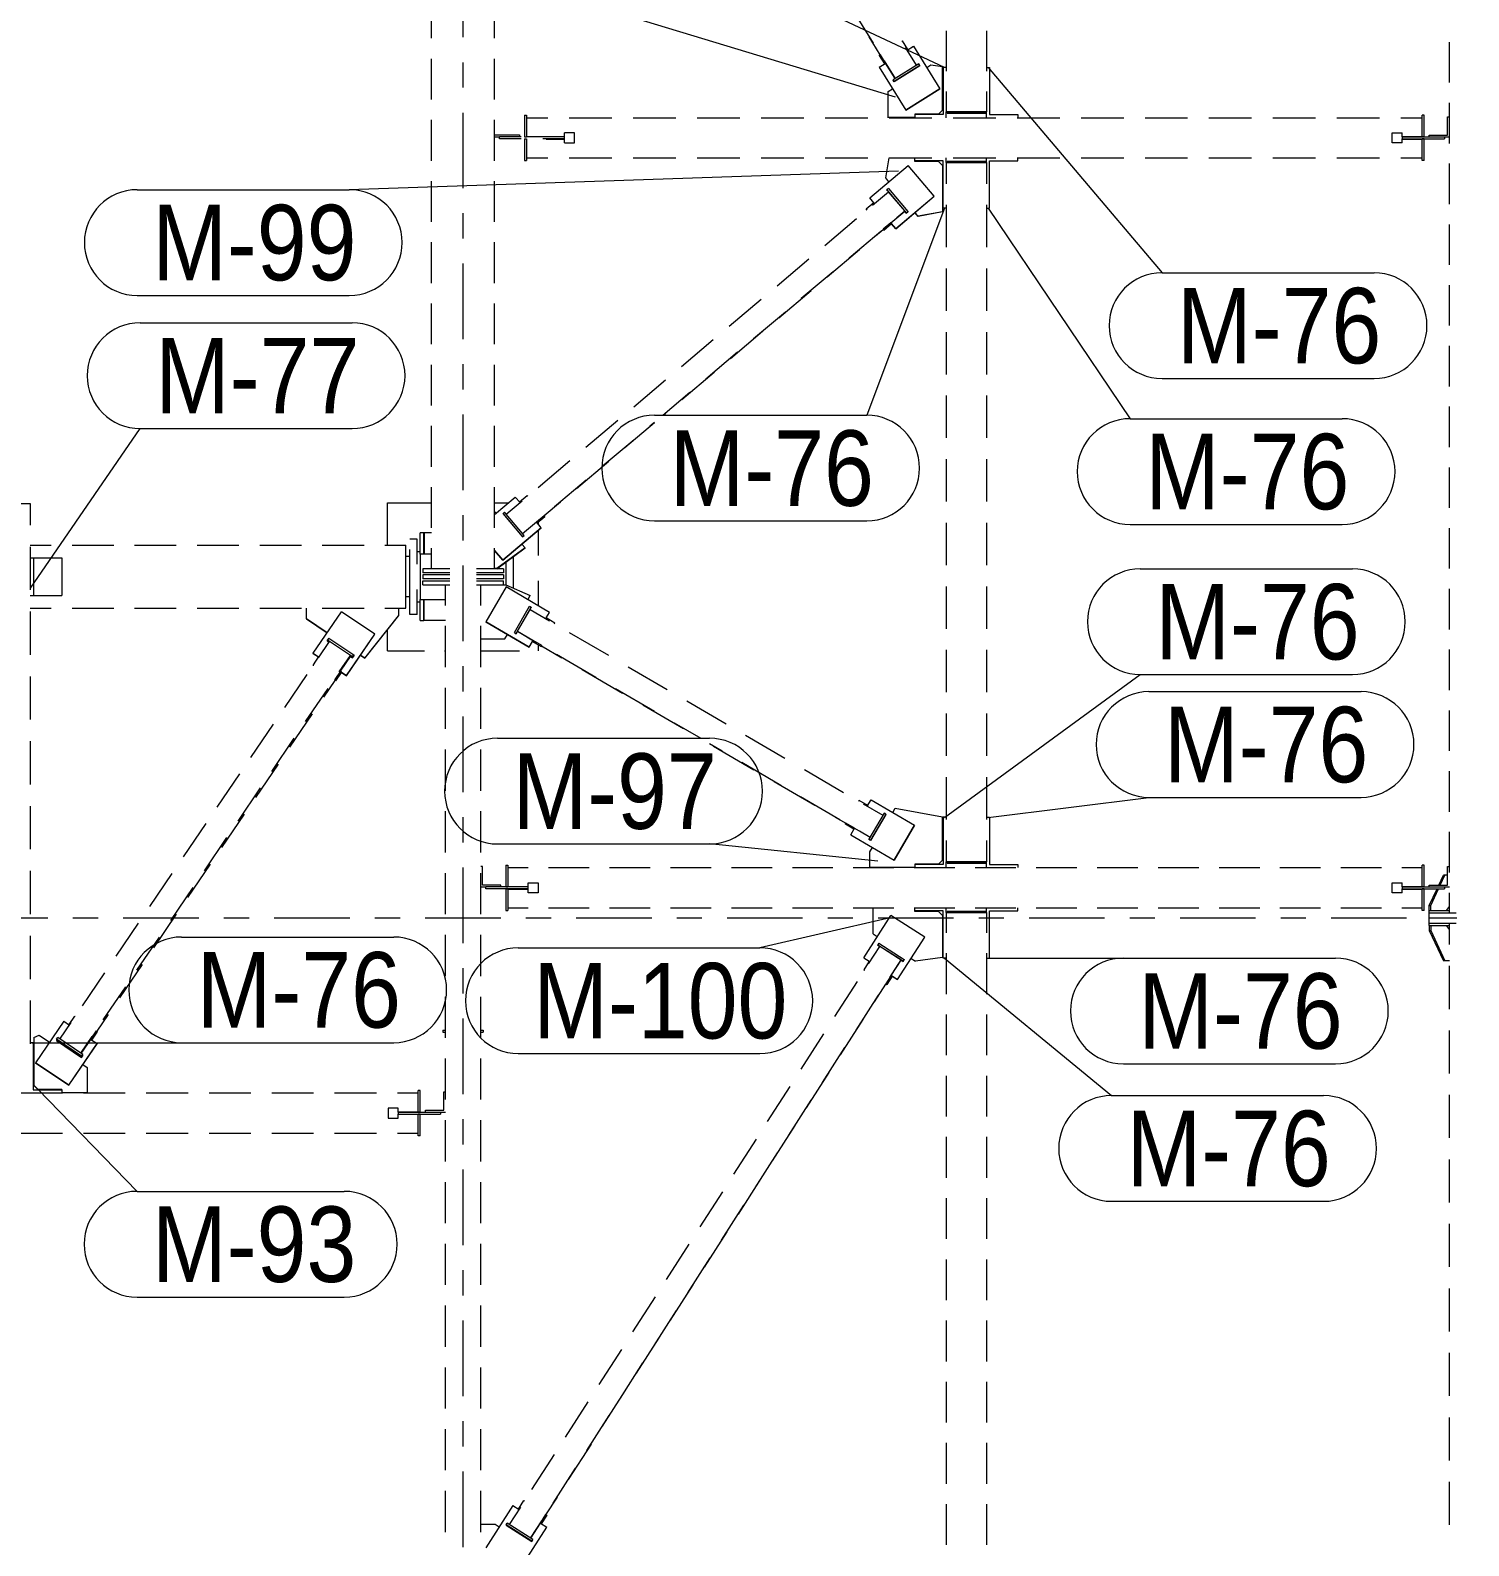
# Model space of a CAD drawing. Header units: millimetres. Extents: x -59 to 782, y -222 to 372.
# Drawn here: x 144.8 to 202, y 162.1 to 222.3 of the extents above; entities that cross this region are included whole.
import ezdxf

# ---------------------------------------------------------------- set-up
doc = ezdxf.new("R2010")
doc.units = ezdxf.units.MM
doc.linetypes.add('XKITLINE00', pattern=[0])
doc.linetypes.add('XKITLINE03', pattern=[6, 3, -1, 1, -1])
for name, color, linetype, lineweight in [('Part', 2, 'Continuous', 0), ('PartMark', 3, 'Continuous', 0), ('S-GRID', 1, 'Continuous', 0)]:
    doc.layers.add(name, color=color, linetype=linetype, lineweight=lineweight)
doc.styles.add('GOST type A', font='ARIAL.TTF')

msp = doc.modelspace()

# ---------------------------------------------------------------- linework, layer by layer
at = {"layer": 'Part', "linetype": 'XKITLINE00', "lineweight": 0}
for p, q in [((160.75, 221.955), (160.75, 223.576)), ((163.25, 221.955), (163.25, 223.576)), ((177.428, 223.172), (178.3, 221.765)), ((181.2, 222.253), (181.2, 220.643)), ((182.8, 222.253), (182.8, 220.643)), ((178.578, 221.301), (178.138, 222.01)), ((179.467, 221.852), (179.435, 221.832)), ((179.678, 221.512), (179.467, 221.852)), ((179.647, 221.49), (179.899, 221.646)), ((179.899, 221.646), (180.953, 219.946)), ((201.2, 220.194), (201.2, 221.804)), ((160.75, 219.523), (160.75, 221.145)), ((163.25, 219.523), (163.25, 221.145)), ((178.583, 221.304), (178.549, 221.283)), ((178.549, 221.276), (178.549, 221.283)), ((178.549, 221.283), (178.76, 220.943)), ((178.758, 220.939), (178.549, 221.276)), ((178.794, 220.964), (178.583, 221.304)), ((178.736, 221.062), (179.172, 220.358)), ((178.769, 221.004), (178.771, 221.005)), ((180.022, 220.885), (179.586, 221.588)), ((179.678, 221.512), (179.646, 221.492)), ((179.678, 221.509), (179.678, 221.512)), ((178.539, 220.803), (178.797, 220.963)), ((178.539, 220.803), (178.539, 220.802)), ((178.539, 220.803), (179.593, 219.103)), ((178.539, 220.802), (179.593, 219.102)), ((178.794, 220.964), (178.76, 220.943)), ((178.76, 220.943), (178.76, 220.94)), ((178.794, 220.961), (178.794, 220.964)), ((179.169, 220.356), (178.794, 220.961)), ((180.108, 220.938), (179.088, 220.306)), ((180.15, 220.871), (179.13, 220.238)), ((180.15, 220.861), (179.13, 220.228)), ((180.15, 220.871), (180.108, 220.938)), ((180.15, 220.861), (180.15, 220.871)), ((180.426, 220.795), (180.596, 220.9)), ((180.596, 220.9), (181.06, 220.833)), ((181.06, 219.098), (181.06, 220.833)), ((181.2, 220.801), (181.08, 220.801)), ((181.08, 220.801), (181.08, 218.921)), ((182.8, 220.801), (182.92, 220.801)), ((182.92, 220.801), (182.92, 218.921)), ((178.896, 219.846), (179.067, 219.952)), ((178.896, 218.803), (178.896, 219.846)), ((179.13, 220.238), (179.088, 220.306)), ((179.088, 220.306), (179.088, 220.296)), ((179.13, 220.228), (179.088, 220.296)), ((179.13, 220.238), (179.13, 220.228)), ((179.593, 219.103), (180.953, 219.946)), ((180.953, 219.945), (179.593, 219.102)), ((180.953, 219.946), (180.953, 219.945)), ((181.2, 219.838), (181.2, 219.033)), ((182.8, 219.838), (182.8, 219.033)), ((201.2, 217.78), (201.2, 219.39)), ((160.75, 217.092), (160.75, 218.713)), ((163.25, 217.092), (163.25, 218.713)), ((164.445, 218.901), (164.445, 218.041)), ((164.445, 218.901), (164.525, 218.901)), ((164.525, 218.901), (164.525, 218.041)), ((164.525, 218.801), (165.373, 218.801)), ((166.22, 218.801), (167.915, 218.801)), ((168.763, 218.801), (170.458, 218.801)), ((171.305, 218.801), (173, 218.801)), ((173.847, 218.801), (175.542, 218.801)), ((176.39, 218.801), (178.085, 218.801)), ((178.896, 218.801), (178.896, 218.803)), ((179.95, 218.803), (178.896, 218.803)), ((178.932, 218.801), (180.627, 218.801)), ((179.593, 219.102), (179.593, 219.103)), ((180.9, 218.938), (179.95, 218.938)), ((179.95, 218.938), (179.95, 218.921)), ((181.08, 218.921), (179.95, 218.921)), ((179.95, 218.921), (179.95, 218.801)), ((181.06, 219.098), (180.9, 218.938)), ((181.2, 219.041), (182.788, 219.041)), ((181.2, 218.801), (181.2, 219.033)), ((181.24, 219.041), (181.24, 218.974)), ((181.24, 219.041), (182.76, 219.041)), ((181.24, 219.001), (182.76, 219.001)), ((181.24, 218.974), (182.76, 218.974)), ((181.475, 218.801), (183.17, 218.801)), ((182.76, 218.974), (182.76, 219.041)), ((182.8, 218.801), (182.8, 219.033)), ((182.92, 218.921), (184.05, 218.921)), ((184.017, 218.801), (185.712, 218.801)), ((184.05, 218.921), (184.05, 218.801)), ((186.56, 218.801), (188.255, 218.801)), ((189.102, 218.801), (190.797, 218.801)), ((191.645, 218.801), (193.34, 218.801)), ((194.187, 218.801), (195.882, 218.801)), ((196.73, 218.801), (198.425, 218.801)), ((199.272, 218.801), (200.12, 218.801)), ((200.2, 218.901), (200.12, 218.901)), ((200.12, 218.041), (200.12, 218.901)), ((200.2, 218.041), (200.2, 218.901)), ((201.13, 218.111), (201.13, 218.841)), ((201.13, 218.841), (201.2, 218.841)), ((163.25, 218.121), (164.245, 218.121)), ((163.25, 218.041), (163.445, 218.041)), ((164.305, 218.041), (163.445, 218.041)), ((163.445, 217.961), (163.445, 218.041)), ((164.245, 218.121), (164.245, 218.041)), ((164.445, 218.041), (164.525, 218.041)), ((164.525, 218.051), (166.025, 218.051)), ((166.025, 218.041), (165.165, 218.041)), ((166.425, 218.201), (166.025, 218.201)), ((166.025, 218.041), (166.025, 218.201)), ((166.025, 217.961), (166.025, 218.041)), ((166.425, 217.801), (166.425, 218.201)), ((198.92, 217.801), (198.92, 218.201)), ((198.92, 218.201), (199.32, 218.201)), ((199.32, 218.041), (199.32, 218.201)), ((199.32, 218.051), (200.12, 218.051)), ((199.32, 218.041), (199.32, 217.961)), ((199.32, 218.041), (201, 218.041)), ((200.2, 218.041), (200.12, 218.041)), ((200.4, 218.041), (200.4, 218.111)), ((200.4, 218.111), (201.13, 218.111)), ((201, 218.041), (201, 217.961)), ((201, 218.041), (201.2, 218.041)), ((164.305, 217.961), (163.445, 217.961)), ((164.445, 217.961), (164.445, 217.101)), ((164.445, 217.961), (164.525, 217.961)), ((164.525, 217.961), (164.525, 217.101)), ((166.025, 217.961), (165.165, 217.961)), ((165.306, 217.951), (166.025, 217.951)), ((166.025, 217.801), (166.025, 217.961)), ((166.025, 217.801), (166.425, 217.801)), ((199.32, 217.801), (198.92, 217.801)), ((199.32, 217.801), (199.32, 217.961)), ((199.32, 217.961), (201, 217.961)), ((199.32, 217.951), (200.107, 217.951)), ((200.2, 217.961), (200.12, 217.961)), ((200.12, 217.101), (200.12, 217.961)), ((200.2, 217.101), (200.2, 217.961)), ((164.445, 217.101), (164.525, 217.101)), ((164.525, 217.201), (165.373, 217.201)), ((166.22, 217.201), (167.915, 217.201)), ((168.763, 217.201), (170.458, 217.201)), ((171.305, 217.201), (173, 217.201)), ((173.847, 217.201), (175.542, 217.201)), ((176.39, 217.201), (178.085, 217.201)), ((178.163, 215.614), (179.691, 216.903)), ((178.798, 216.41), (178.936, 217.201)), ((178.932, 217.201), (180.627, 217.201)), ((180.723, 215.681), (179.691, 216.903)), ((179.95, 217.081), (179.95, 217.201)), ((179.95, 217.061), (179.95, 217.081)), ((181.08, 217.081), (179.95, 217.081)), ((180.9, 217.065), (179.95, 217.065)), ((180.9, 217.061), (179.95, 217.061)), ((180.9, 217.065), (180.9, 217.061)), ((181.06, 216.905), (180.9, 217.065)), ((181.06, 216.901), (180.9, 217.061)), ((181.06, 216.905), (181.06, 216.901)), ((181.06, 216.901), (181.06, 215.056)), ((181.08, 215.201), (181.08, 217.081)), ((181.2, 217.019), (181.2, 217.201)), ((181.2, 217.019), (182.8, 217.019)), ((181.2, 217.019), (181.2, 216.177)), ((182.76, 217.059), (181.24, 217.059)), ((181.24, 217.059), (181.24, 217.019)), ((181.475, 217.201), (183.17, 217.201)), ((182.76, 217.019), (182.76, 217.059)), ((182.8, 217.019), (182.8, 217.201)), ((182.8, 217.019), (182.8, 216.177)), ((182.92, 215.201), (182.92, 217.081)), ((182.92, 217.081), (184.05, 217.081)), ((184.017, 217.201), (185.712, 217.201)), ((184.05, 217.081), (184.05, 217.201)), ((186.56, 217.201), (188.255, 217.201)), ((189.102, 217.201), (190.797, 217.201)), ((191.645, 217.201), (193.34, 217.201)), ((194.187, 217.201), (195.882, 217.201)), ((196.73, 217.201), (198.425, 217.201)), ((199.272, 217.201), (200.12, 217.201)), ((200.2, 217.101), (200.12, 217.101)), ((201.2, 215.366), (201.2, 216.975)), ((160.75, 214.66), (160.75, 216.281)), ((163.25, 214.66), (163.25, 216.281)), ((178.798, 216.409), (178.798, 216.41)), ((178.926, 216.258), (178.798, 216.41)), ((178.926, 216.257), (178.798, 216.409)), ((178.329, 215.417), (178.163, 215.614)), ((178.163, 215.614), (178.163, 215.612)), ((178.328, 215.416), (178.163, 215.612)), ((178.274, 215.323), (178.907, 215.857)), ((178.903, 215.987), (178.842, 215.935)), ((178.842, 215.935), (179.616, 215.018)), ((178.842, 215.925), (178.842, 215.935)), ((178.903, 215.853), (178.842, 215.925)), ((178.903, 215.987), (179.677, 215.07)), ((179.552, 215.093), (178.907, 215.857)), ((179.195, 214.391), (180.723, 215.681)), ((179.195, 214.39), (180.723, 215.679)), ((180.723, 215.679), (180.723, 215.681)), ((178.331, 215.418), (178.025, 215.16)), ((178.025, 215.16), (178.025, 215.153)), ((178.025, 215.16), (178.048, 215.132)), ((178.025, 215.153), (178.045, 215.13)), ((178.354, 215.39), (178.331, 215.418)), ((179.002, 214.622), (179.551, 215.085)), ((179.239, 214.829), (179.552, 215.093)), ((179.551, 215.085), (179.552, 215.093)), ((179.616, 215.008), (179.551, 215.085)), ((179.616, 215.018), (179.677, 215.07)), ((179.616, 215.008), (179.677, 215.06)), ((179.616, 215.018), (179.616, 215.008)), ((179.677, 215.07), (179.677, 215.06)), ((180.088, 214.88), (179.958, 215.034)), ((180.088, 214.882), (179.959, 215.035)), ((181.06, 215.056), (180.088, 214.882)), ((181.06, 215.054), (180.088, 214.88)), ((181.06, 215.056), (181.06, 215.054)), ((181.2, 215.201), (181.08, 215.201)), ((181.2, 215.335), (181.2, 213.651)), ((182.8, 215.335), (182.8, 213.651)), ((182.8, 215.201), (182.92, 215.201)), ((176.375, 213.721), (177.641, 214.789)), ((179.001, 214.623), (178.695, 214.365)), ((178.721, 214.335), (179.027, 214.593)), ((179.027, 214.586), (178.721, 214.328)), ((179.027, 214.593), (179.001, 214.623)), ((179.027, 214.593), (179.027, 214.586)), ((179.195, 214.391), (179.027, 214.59)), ((179.195, 214.39), (179.027, 214.589)), ((179.195, 214.391), (179.195, 214.39)), ((180.088, 214.88), (180.088, 214.882)), ((201.2, 212.952), (201.2, 214.561)), ((160.75, 212.228), (160.75, 213.849)), ((163.25, 212.228), (163.25, 213.849)), ((177.341, 213.227), (178.606, 214.295)), ((178.397, 214.102), (178.698, 214.355)), ((178.695, 214.365), (178.695, 214.358)), ((178.695, 214.365), (178.721, 214.335)), ((178.695, 214.358), (178.721, 214.328)), ((178.721, 214.328), (178.721, 214.335)), ((174.477, 212.12), (175.742, 213.187)), ((176.472, 212.478), (177.755, 213.56)), ((175.442, 211.626), (176.708, 212.694)), ((181.2, 212.809), (181.2, 211.125)), ((182.8, 212.809), (182.8, 211.125)), ((201.2, 210.537), (201.2, 212.147)), ((160.75, 209.796), (160.75, 211.418)), ((163.25, 209.796), (163.25, 211.418)), ((172.578, 210.518), (173.844, 211.586)), ((174.547, 210.854), (175.83, 211.936)), ((173.543, 210.024), (174.809, 211.092)), ((172.622, 209.23), (173.905, 210.313)), ((181.2, 210.283), (181.2, 208.599)), ((182.8, 210.283), (182.8, 208.599)), ((170.679, 208.916), (171.945, 209.984)), ((201.2, 208.123), (201.2, 209.733)), ((160.75, 207.365), (160.75, 208.986)), ((163.25, 207.365), (163.25, 208.986)), ((171.645, 208.422), (172.911, 209.49)), ((168.781, 207.314), (170.047, 208.382)), ((170.697, 207.606), (171.981, 208.689)), ((169.932, 206.977), (171.012, 207.889)), ((181.2, 207.757), (181.2, 206.073)), ((182.8, 207.757), (182.8, 206.073)), ((201.2, 205.709), (201.2, 207.319)), ((160.75, 204.933), (160.75, 206.554)), ((163.25, 204.933), (163.25, 206.554)), ((166.882, 205.713), (168.148, 206.781)), ((168.432, 205.695), (169.611, 206.69)), ((169.426, 206.55), (169.611, 206.707)), ((169.952, 206.977), (170.056, 207.065)), ((167.527, 204.949), (168.793, 206.016)), ((164.984, 204.111), (166.249, 205.179)), ((166.507, 204.071), (167.79, 205.154)), ((181.2, 205.231), (181.2, 203.546)), ((182.8, 205.231), (182.8, 203.546)), ((201.2, 203.295), (201.2, 204.904)), ((165.628, 203.347), (166.894, 204.415)), ((160.75, 202.501), (160.75, 204.122)), ((163.25, 202.501), (163.25, 204.122)), ((163.25, 203.033), (164.074, 203.728)), ((163.718, 203.043), (164.351, 203.577)), ((164.263, 203.503), (164.074, 203.728)), ((164.241, 203.532), (164.547, 203.79)), ((164.265, 203.505), (164.241, 203.532)), ((164.241, 203.529), (164.241, 203.532)), ((164.57, 203.762), (164.547, 203.79)), ((165.224, 202.988), (165.865, 203.53)), ((143.2, 203.469), (144.8, 203.469)), ((144.8, 203.469), (144.8, 202.61)), ((159, 201.809), (159, 203.5)), ((159, 203.5), (160.75, 203.5)), ((163.25, 203.5), (163.803, 203.5)), ((163.309, 203.083), (163.25, 203.152)), ((163.591, 203.069), (163.652, 203.121)), ((164.365, 202.152), (163.591, 203.069)), ((163.591, 203.069), (163.591, 203.06)), ((163.591, 203.06), (164.365, 202.142)), ((164.426, 202.204), (163.652, 203.121)), ((164.912, 202.737), (165.218, 202.995)), ((165.244, 202.965), (164.938, 202.707)), ((164.94, 202.702), (165.243, 202.958)), ((165.244, 202.965), (165.218, 202.995)), ((165.243, 202.958), (165.244, 202.965)), ((165.105, 202.505), (163.577, 201.216)), ((163.577, 201.215), (165.105, 202.504)), ((164.363, 202.279), (164.996, 202.813)), ((164.366, 202.275), (164.912, 202.735)), ((164.938, 202.707), (164.912, 202.737)), ((164.912, 202.735), (164.912, 202.737)), ((165.105, 202.505), (164.912, 202.735)), ((164.938, 202.704), (164.938, 202.707)), ((165, 202.63), (165, 202.753)), ((165, 201.409), (165, 202.415)), ((165.105, 202.504), (165.105, 202.505)), ((181.2, 202.704), (181.2, 201.02)), ((182.8, 202.704), (182.8, 201.02)), ((201.2, 200.881), (201.2, 202.49)), ((144.8, 201.809), (145.629, 201.809)), ((144.8, 201.751), (144.8, 200.034)), ((146.458, 201.809), (148.116, 201.809)), ((148.944, 201.809), (150.602, 201.809)), ((151.431, 201.809), (153.089, 201.809)), ((153.918, 201.809), (155.576, 201.809)), ((156.404, 201.809), (158.062, 201.809)), ((158.891, 201.809), (159.72, 201.809)), ((159.72, 201.359), (159.72, 201.809)), ((160.18, 202.059), (159.88, 202.059)), ((160.18, 201.059), (160.18, 202.059)), ((160.44, 202.3), (160.29, 202.3)), ((160.29, 201.46), (160.29, 202.3)), ((160.44, 201.46), (160.44, 202.3)), ((160.75, 202.3), (160.45, 202.3)), ((160.45, 202.3), (160.45, 201.46)), ((164.47, 201.706), (164.341, 201.859)), ((164.365, 202.152), (164.426, 202.204)), ((164.365, 202.142), (164.426, 202.194)), ((164.365, 202.142), (164.365, 202.152)), ((164.426, 202.194), (164.426, 202.204)), ((144.8, 201.31), (144.92, 201.31)), ((144.92, 201.31), (144.92, 199.81)), ((144.92, 201.31), (146.05, 201.31)), ((146.05, 201.31), (146.05, 199.81)), ((159.88, 201.359), (159.72, 201.359)), ((159.72, 199.759), (159.72, 201.359)), ((159.88, 201.359), (159.88, 201.646)), ((159.88, 199.759), (159.88, 201.359)), ((160.18, 201.56), (160.29, 201.56)), ((160.75, 201.46), (160.29, 201.46)), ((160.29, 201.46), (160.29, 199.66)), ((160.75, 200.88), (160.75, 201.691)), ((163.25, 200.88), (163.25, 201.691)), ((163.25, 201.603), (163.577, 201.216)), ((163.577, 201.215), (163.25, 201.602)), ((164.47, 201.706), (163.345, 200.881)), ((163.345, 200.88), (164.47, 201.705)), ((163.577, 201.216), (163.577, 201.215)), ((163.71, 200.236), (163.71, 201.148)), ((164.01, 200.106), (164.01, 201.368)), ((164.47, 201.705), (164.47, 201.706)), ((161.467, 200.88), (160.4, 200.88)), ((160.4, 200.88), (160.4, 200.72)), ((161.467, 200.72), (160.4, 200.72)), ((161.467, 200.64), (160.4, 200.64)), ((160.4, 200.64), (160.4, 200.48)), ((163.6, 200.88), (162.533, 200.88)), ((163.6, 200.72), (162.533, 200.72)), ((163.6, 200.64), (162.533, 200.64)), ((163.345, 200.881), (163.25, 200.881)), ((163.345, 200.88), (163.345, 200.881)), ((163.6, 200.88), (163.6, 200.72)), ((163.6, 200.64), (163.6, 200.48)), ((160.18, 199.059), (160.18, 200.059)), ((161.467, 200.48), (160.4, 200.48)), ((160.4, 200.24), (160.4, 200.4)), ((160.4, 200.4), (161.467, 200.4)), ((160.4, 200.24), (161.467, 200.24)), ((161.3, 199.422), (161.3, 200.24)), ((163.6, 200.48), (162.533, 200.48)), ((162.533, 200.4), (163.6, 200.4)), ((162.533, 200.24), (163.6, 200.24)), ((162.7, 199.422), (162.7, 200.24)), ((163.706, 200.152), (162.9, 198.77)), ((163.6, 200.24), (163.6, 200.4)), ((163.6, 200.24), (163.7, 200.24)), ((163.7, 200.24), (164.671, 199.819)), ((165.434, 199.144), (163.706, 200.152)), ((165, 199.397), (165, 200.403)), ((181.2, 200.178), (181.2, 198.494)), ((182.8, 200.178), (182.8, 198.494)), ((201.2, 198.466), (201.2, 200.076)), ((144.8, 199.81), (144.92, 199.81)), ((144.92, 199.81), (146.05, 199.81)), ((159.72, 199.309), (159.72, 199.759)), ((159.88, 199.759), (159.72, 199.759)), ((159.88, 199.059), (159.88, 199.759)), ((160.18, 199.56), (160.29, 199.56)), ((160.29, 199.66), (161.3, 199.66)), ((160.29, 198.82), (160.29, 199.66)), ((160.44, 198.82), (160.44, 199.66)), ((160.45, 198.82), (160.45, 199.66)), ((164.037, 198.348), (164.642, 199.385)), ((164.107, 198.308), (164.711, 199.344)), ((164.571, 199.647), (164.671, 199.819)), ((164.571, 199.647), (164.671, 199.818)), ((164.642, 199.385), (164.711, 199.344)), ((164.664, 199.254), (164.711, 199.334)), ((164.671, 199.818), (164.671, 199.819)), ((164.711, 199.344), (164.711, 199.334)), ((144.8, 199.309), (145.629, 199.309)), ((144.8, 199.175), (144.8, 197.457)), ((146.458, 199.309), (148.116, 199.309)), ((148.944, 199.309), (150.602, 199.309)), ((151.431, 199.309), (153.089, 199.309)), ((153.918, 199.309), (155.576, 199.309)), ((155.776, 198.896), (155.776, 199.309)), ((155.776, 198.888), (155.776, 198.896)), ((155.776, 198.896), (156.601, 198.341)), ((155.776, 198.888), (156.597, 198.336)), ((156.045, 197.521), (157.164, 199.171)), ((156.404, 199.309), (158.062, 199.309)), ((158.49, 198.28), (157.164, 199.171)), ((159.437, 199.014), (158.096, 197.336)), ((158.096, 197.328), (159.437, 199.007)), ((158.891, 199.309), (159.72, 199.309)), ((159.437, 199.309), (159.437, 199.014)), ((159.437, 199.007), (159.437, 199.014)), ((160.18, 199.059), (159.88, 199.059)), ((160.29, 198.82), (160.44, 198.82)), ((161.3, 198.82), (160.45, 198.82)), ((164.628, 197.762), (162.9, 198.77)), ((162.9, 198.77), (162.9, 198.768)), ((162.9, 198.768), (164.628, 197.761)), ((164.157, 198.392), (164.661, 199.256)), ((164.661, 199.256), (165.44, 198.802)), ((165.285, 198.892), (165.303, 198.922)), ((165.648, 198.721), (165.303, 198.922)), ((165.304, 198.922), (165.434, 199.144)), ((165.305, 198.921), (165.434, 199.143)), ((165.434, 199.143), (165.434, 199.144)), ((165.631, 198.69), (165.648, 198.721)), ((165.634, 198.689), (165.648, 198.714)), ((165.648, 198.714), (165.648, 198.721)), ((156.658, 198.123), (156.613, 198.057)), ((156.658, 198.123), (157.653, 197.454)), ((157.371, 196.63), (158.49, 198.28)), ((157.371, 196.622), (158.49, 198.272)), ((158.49, 198.272), (158.49, 198.28)), ((159, 197.62), (159, 198.459)), ((161.3, 196.967), (161.3, 198.603)), ((162.7, 196.967), (162.7, 198.603)), ((163.663, 198.09), (163.764, 198.264)), ((163.663, 198.092), (163.764, 198.264)), ((164.037, 198.348), (164.037, 198.338)), ((164.037, 198.348), (164.107, 198.308)), ((164.037, 198.338), (164.106, 198.297)), ((164.106, 198.297), (164.157, 198.384)), ((164.106, 198.297), (164.107, 198.308)), ((164.157, 198.384), (164.157, 198.392)), ((164.157, 198.392), (164.936, 197.938)), ((164.778, 198.022), (164.157, 198.384)), ((166.219, 198.347), (167.777, 197.439)), ((156.045, 197.521), (156.253, 197.381)), ((156.045, 197.514), (156.045, 197.521)), ((156.045, 197.514), (156.25, 197.376)), ((156.25, 197.333), (156.696, 197.992)), ((156.613, 198.057), (157.608, 197.388)), ((156.613, 198.004), (156.613, 198.057)), ((156.613, 198.004), (156.676, 197.962)), ((157.525, 197.435), (156.696, 197.992)), ((159, 197.62), (160.465, 197.62)), ((161.259, 197.62), (161.3, 197.62)), ((162.7, 198.092), (163.663, 198.092)), ((162.7, 198.09), (163.663, 198.09)), ((162.7, 197.62), (164.247, 197.62)), ((163.663, 198.09), (163.663, 198.092)), ((164.628, 197.762), (164.759, 197.987)), ((164.628, 197.761), (164.759, 197.985)), ((164.628, 197.761), (164.628, 197.762)), ((164.758, 197.982), (164.759, 197.99)), ((164.758, 197.982), (165.104, 197.781)), ((164.759, 197.99), (164.779, 198.024)), ((164.759, 197.99), (165.104, 197.788)), ((165.124, 197.823), (164.779, 198.024)), ((165, 197.62), (165, 197.841)), ((165.104, 197.788), (165.124, 197.823)), ((165.104, 197.781), (165.124, 197.815)), ((165.104, 197.781), (165.104, 197.788)), ((165.119, 197.813), (165.925, 197.343)), ((165.124, 197.815), (165.124, 197.823)), ((181.2, 197.652), (181.2, 195.968)), ((182.8, 197.652), (182.8, 195.968)), ((201.2, 196.052), (201.2, 197.662)), ((156.26, 197.392), (156.036, 197.062)), ((156.036, 197.062), (156.036, 197.024)), ((156.036, 197.062), (156.056, 197.048)), ((156.036, 197.024), (156.038, 197.022)), ((156.26, 197.392), (156.28, 197.378)), ((157.078, 196.776), (157.525, 197.435)), ((157.129, 196.808), (157.525, 197.392)), ((157.525, 197.392), (157.525, 197.435)), ((157.525, 197.391), (157.608, 197.335)), ((157.608, 197.388), (157.653, 197.454)), ((157.608, 197.335), (157.653, 197.401)), ((157.608, 197.388), (157.608, 197.335)), ((157.653, 197.454), (157.653, 197.401)), ((157.927, 197.442), (158.096, 197.328)), ((157.93, 197.447), (158.096, 197.336)), ((158.096, 197.328), (158.096, 197.336)), ((165.715, 197.484), (167.273, 196.575)), ((168.556, 196.985), (170.114, 196.076)), ((144.8, 196.598), (144.8, 194.881)), ((154.91, 195.358), (155.803, 196.675)), ((156.461, 195.772), (156.912, 196.435)), ((157.122, 196.812), (156.898, 196.482)), ((156.898, 196.482), (156.898, 196.444)), ((156.898, 196.482), (156.931, 196.46)), ((156.898, 196.444), (156.931, 196.422)), ((156.931, 196.46), (157.155, 196.79)), ((157.155, 196.752), (156.931, 196.422)), ((156.931, 196.422), (156.931, 196.46)), ((157.122, 196.812), (157.155, 196.79)), ((157.155, 196.79), (157.155, 196.752)), ((157.155, 196.775), (157.371, 196.63)), ((157.155, 196.767), (157.371, 196.622)), ((157.371, 196.622), (157.371, 196.63)), ((166.73, 196.873), (168.342, 195.933)), ((155.738, 194.801), (156.632, 196.118)), ((161.3, 194.512), (161.3, 196.148)), ((162.7, 194.512), (162.7, 196.148)), ((168.052, 196.121), (169.61, 195.212)), ((155.111, 193.781), (156.011, 195.108)), ((169.148, 195.463), (170.76, 194.523)), ((170.893, 195.622), (172.451, 194.713)), ((181.2, 195.126), (181.2, 193.442)), ((182.8, 195.126), (182.8, 193.442)), ((201.2, 193.638), (201.2, 195.247)), ((153.57, 193.383), (154.463, 194.7)), ((170.389, 194.758), (171.447, 194.141)), ((144.8, 194.022), (144.8, 192.304)), ((154.398, 192.826), (155.292, 194.143)), ((171.797, 193.937), (172.297, 193.645)), ((173.23, 194.259), (174.788, 193.35)), ((161.3, 192.057), (161.3, 193.693)), ((162.7, 192.057), (162.7, 193.693)), ((171.948, 193.83), (173.559, 192.89)), ((152.23, 191.408), (153.123, 192.724)), ((153.76, 191.79), (154.661, 193.117)), ((173.076, 193.191), (174.634, 192.282)), ((175.567, 192.896), (177.125, 191.987)), ((201.2, 191.224), (201.2, 192.833)), ((153.058, 190.85), (153.952, 192.167)), ((174.365, 192.42), (175.977, 191.481)), ((181.2, 192.6), (181.2, 190.915)), ((182.8, 192.6), (182.8, 190.915)), ((175.413, 191.828), (176.971, 190.919)), ((177.736, 191.671), (177.718, 191.641)), ((178.081, 191.47), (177.736, 191.671)), ((177.904, 191.533), (178.683, 191.079)), ((178.065, 191.439), (178.212, 191.691)), ((178.212, 191.691), (179.94, 190.684)), ((144.8, 191.445), (144.8, 189.728)), ((152.41, 189.8), (153.31, 191.127)), ((161.3, 189.602), (161.3, 191.238)), ((162.7, 189.602), (162.7, 191.238)), ((176.783, 191.011), (177.206, 190.763)), ((178.081, 191.47), (178.064, 191.439)), ((178.081, 191.467), (178.081, 191.47)), ((178.734, 191.166), (178.129, 190.129)), ((178.803, 191.126), (178.198, 190.089)), ((178.803, 191.116), (178.198, 190.079)), ((178.803, 191.126), (178.734, 191.166)), ((178.803, 191.116), (178.803, 191.126)), ((179.077, 191.187), (179.177, 191.359)), ((179.177, 191.359), (181.06, 191.018)), ((181.06, 189.297), (181.06, 191.018)), ((181.2, 191), (181.08, 191)), ((181.08, 191), (181.08, 189.12)), ((182.8, 191), (182.92, 191)), ((182.92, 191), (182.92, 189.12)), ((150.89, 189.432), (151.783, 190.749)), ((177.212, 190.773), (177.192, 190.739)), ((177.192, 190.731), (177.192, 190.739)), ((177.192, 190.739), (177.537, 190.537)), ((177.535, 190.531), (177.192, 190.731)), ((177.557, 190.572), (177.212, 190.773)), ((177.406, 190.31), (177.557, 190.569)), ((177.406, 190.31), (177.406, 190.308)), ((177.406, 190.31), (179.134, 189.302)), ((177.406, 190.308), (179.134, 189.301)), ((177.557, 190.572), (177.537, 190.537)), ((177.537, 190.537), (177.537, 190.534)), ((177.552, 190.562), (177.553, 190.561)), ((177.555, 190.568), (177.557, 190.567)), ((177.556, 190.57), (177.557, 190.569)), ((177.557, 190.569), (177.557, 190.572)), ((177.557, 190.569), (178.175, 190.209)), ((177.75, 190.465), (178.179, 190.215)), ((179.134, 189.302), (179.94, 190.684)), ((179.94, 190.683), (179.134, 189.301)), ((179.94, 190.684), (179.94, 190.683)), ((201.2, 188.809), (201.2, 190.419)), ((151.718, 188.875), (152.612, 190.192)), ((178.129, 190.129), (178.198, 190.089)), ((178.129, 190.129), (178.129, 190.119)), ((178.198, 190.079), (178.129, 190.119)), ((178.169, 189.632), (178.27, 189.804)), ((178.198, 190.089), (178.198, 190.079)), ((181.2, 190.073), (181.2, 189.231)), ((182.8, 190.073), (182.8, 189.231)), ((151.06, 187.809), (151.96, 189.136)), ((163.7, 189.1), (163.7, 188.24)), ((163.7, 189.1), (163.78, 189.1)), ((163.78, 189.1), (163.78, 188.24)), ((178.169, 189.001), (178.169, 189.632)), ((179.134, 189.301), (179.134, 189.302)), ((180.9, 189.136), (179.95, 189.136)), ((179.95, 189.136), (179.95, 189.12)), ((181.08, 189.12), (179.95, 189.12)), ((179.95, 189.12), (179.95, 189)), ((181.06, 189.297), (180.9, 189.136)), ((181.2, 189.24), (182.788, 189.24)), ((181.2, 189), (181.2, 189.231)), ((181.24, 189.239), (181.24, 189.172)), ((181.24, 189.239), (182.76, 189.239)), ((181.24, 189.199), (182.76, 189.199)), ((181.24, 189.172), (182.76, 189.172)), ((182.76, 189.172), (182.76, 189.239)), ((182.8, 189), (182.8, 189.231)), ((182.92, 189.12), (184.05, 189.12)), ((184.05, 189.12), (184.05, 189)), ((200.2, 189.1), (200.12, 189.1)), ((200.12, 188.24), (200.12, 189.1)), ((200.2, 188.24), (200.2, 189.1)), ((144.8, 188.869), (144.799, 187.151)), ((149.55, 187.457), (150.443, 188.774)), ((161.3, 187.147), (161.3, 188.783)), ((162.77, 189.04), (162.7, 189.04)), ((162.7, 187.147), (162.7, 188.783)), ((162.77, 188.31), (162.77, 189.04)), ((163.78, 189), (164.588, 189)), ((165.395, 189), (167.01, 189)), ((167.818, 189), (169.433, 189)), ((170.24, 189), (171.856, 189)), ((172.663, 189), (174.278, 189)), ((175.086, 189), (176.701, 189)), ((177.508, 189), (179.124, 189)), ((178.169, 189), (178.169, 189.001)), ((179.95, 189.001), (178.169, 189.001)), ((179.931, 189), (181.546, 189)), ((182.354, 189), (183.969, 189)), ((184.776, 189), (186.392, 189)), ((187.199, 189), (188.814, 189)), ((189.622, 189), (191.237, 189)), ((192.044, 189), (193.66, 189)), ((194.467, 189), (196.082, 189)), ((196.89, 189), (198.505, 189)), ((199.312, 189), (200.12, 189)), ((200.782, 188.31), (200.966, 188.7)), ((200.838, 188.31), (201.022, 188.7)), ((201.13, 188.7), (200.966, 188.7)), ((201.13, 188.31), (201.13, 189.04)), ((201.13, 189.04), (201.2, 189.04)), ((150.378, 186.9), (151.272, 188.217)), ((162.7, 188.24), (162.9, 188.24)), ((163.5, 188.31), (162.77, 188.31)), ((164.58, 188.24), (162.9, 188.24)), ((162.9, 188.16), (162.9, 188.24)), ((164.58, 188.16), (162.9, 188.16)), ((163.5, 188.24), (163.5, 188.31)), ((163.7, 188.24), (163.78, 188.24)), ((163.7, 188.16), (163.7, 187.3)), ((163.7, 188.16), (163.78, 188.16)), ((163.78, 188.25), (164.567, 188.25)), ((163.78, 188.16), (163.78, 187.3)), ((163.78, 188.15), (164.58, 188.15)), ((164.58, 188.4), (164.98, 188.4)), ((164.58, 188.24), (164.58, 188.4)), ((164.58, 188.16), (164.58, 188.24)), ((164.58, 188), (164.58, 188.16)), ((164.98, 188), (164.58, 188)), ((164.98, 188.4), (164.98, 188)), ((198.92, 188), (198.92, 188.4)), ((198.92, 188.4), (199.32, 188.4)), ((199.32, 188), (198.92, 188)), ((199.32, 188.24), (199.32, 188.4)), ((199.32, 188.25), (200.12, 188.25)), ((199.32, 188.24), (199.32, 188.16)), ((199.32, 188.24), (201, 188.24)), ((199.32, 188.16), (201, 188.16)), ((199.32, 188), (199.32, 188.16)), ((199.32, 188.15), (200.107, 188.15)), ((200.2, 188.24), (200.12, 188.24)), ((200.2, 188.16), (200.12, 188.16)), ((200.12, 187.3), (200.12, 188.16)), ((200.2, 187.3), (200.2, 188.16)), ((200.4, 188.24), (200.4, 188.31)), ((200.4, 188.31), (201.13, 188.31)), ((200.4, 187.5), (200.711, 188.16)), ((200.457, 187.5), (200.768, 188.16)), ((201, 188.24), (201, 188.16)), ((201, 188.24), (201.2, 188.24)), ((201.2, 187.2), (201.2, 188.005)), ((163.7, 187.3), (163.78, 187.3)), ((163.78, 187.4), (164.588, 187.4)), ((165.395, 187.4), (167.01, 187.4)), ((167.818, 187.4), (169.433, 187.4)), ((170.24, 187.4), (171.856, 187.4)), ((172.663, 187.4), (174.278, 187.4)), ((175.086, 187.4), (176.701, 187.4)), ((177.508, 187.4), (179.124, 187.4)), ((178.295, 186.367), (178.295, 187.4)), ((179.931, 187.4), (181.546, 187.4)), ((179.95, 187.28), (179.95, 187.4)), ((179.95, 187.26), (179.95, 187.28)), ((181.08, 187.28), (179.95, 187.28)), ((181.08, 185.4), (181.08, 187.28)), ((181.2, 187.218), (181.2, 187.4)), ((182.354, 187.4), (183.969, 187.4)), ((182.8, 187.218), (182.8, 187.4)), ((182.92, 185.4), (182.92, 187.28)), ((182.92, 187.28), (184.05, 187.28)), ((184.05, 187.28), (184.05, 187.4)), ((184.776, 187.4), (186.392, 187.4)), ((187.199, 187.4), (188.814, 187.4)), ((189.622, 187.4), (191.237, 187.4)), ((192.044, 187.4), (193.66, 187.4)), ((194.467, 187.4), (196.082, 187.4)), ((196.89, 187.4), (198.505, 187.4)), ((199.312, 187.4), (200.12, 187.4)), ((200.2, 187.3), (200.12, 187.3)), ((200.4, 187.3), (200.4, 187.5)), ((200.4, 187.5), (200.457, 187.5)), ((200.4, 187.2), (200.4, 187.3)), ((200.4, 187.3), (201.2, 187.3)), ((200.457, 187.3), (200.457, 187.5)), ((201.087, 187.3), (201.2, 187.46)), ((148.21, 185.482), (149.103, 186.799)), ((149.709, 185.818), (150.609, 187.145)), ((177.924, 185.418), (179.003, 187.102)), ((180.35, 186.239), (179.003, 187.102)), ((180.9, 187.264), (179.95, 187.264)), ((180.9, 187.26), (179.95, 187.26)), ((180.9, 187.264), (180.9, 187.26)), ((181.06, 187.103), (180.9, 187.264)), ((181.06, 187.099), (180.9, 187.26)), ((181.06, 187.103), (181.06, 187.099)), ((181.06, 187.099), (181.06, 185.428)), ((181.2, 187.218), (182.8, 187.218)), ((181.2, 187.218), (181.2, 186.407)), ((182.76, 187.258), (181.24, 187.258)), ((181.24, 187.258), (181.24, 187.218)), ((182.76, 187.218), (182.76, 187.258)), ((182.8, 187.218), (182.8, 186.407)), ((200.4, 187), (200.4, 187.2)), ((200.4, 187.2), (201.467, 187.2)), ((200.4, 187), (201.467, 187)), ((200.4, 186.8), (200.4, 187)), ((200.4, 187), (201.467, 187)), ((200.4, 186.8), (201.467, 186.8)), ((200.4, 186.7), (200.4, 186.8)), ((200.4, 186.7), (200.4, 186.5)), ((200.4, 186.7), (201.2, 186.7)), ((200.457, 186.7), (200.457, 186.5)), ((201.2, 186.54), (201.087, 186.7)), ((201.2, 185.946), (201.2, 186.8)), ((144.799, 186.292), (144.799, 184.575)), ((149.038, 184.925), (149.932, 186.241)), ((161.3, 184.692), (161.3, 186.328)), ((162.7, 184.692), (162.7, 186.328)), ((178.295, 186.365), (178.295, 186.367)), ((178.295, 186.367), (178.463, 186.259)), ((178.295, 186.365), (178.462, 186.258)), ((179.271, 184.555), (180.35, 186.239)), ((179.271, 184.554), (180.35, 186.238)), ((180.35, 186.238), (180.35, 186.239)), ((200.4, 186.5), (200.457, 186.5)), ((200.4, 186.5), (200.966, 185.3)), ((200.457, 186.5), (201.022, 185.3)), ((178.118, 185.175), (178.564, 185.871)), ((178.524, 185.994), (178.481, 185.927)), ((178.481, 185.927), (179.491, 185.279)), ((178.481, 185.917), (178.481, 185.927)), ((178.481, 185.917), (178.561, 185.865)), ((178.524, 185.994), (179.534, 185.347)), ((179.406, 185.332), (178.564, 185.871)), ((181.2, 185.597), (181.2, 183.975)), ((182.8, 185.597), (182.8, 183.975)), ((148.359, 183.828), (149.259, 185.155)), ((177.924, 185.418), (178.141, 185.279)), ((177.924, 185.417), (177.924, 185.418)), ((177.924, 185.417), (178.141, 185.278)), ((178.143, 185.281), (177.927, 184.944)), ((177.927, 184.944), (177.927, 184.937)), ((177.927, 184.944), (177.958, 184.924)), ((177.927, 184.937), (177.955, 184.919)), ((178.143, 185.281), (178.174, 185.261)), ((178.96, 184.636), (179.406, 185.332)), ((179.02, 184.719), (179.407, 185.324)), ((179.407, 185.324), (179.406, 185.332)), ((179.407, 185.323), (179.491, 185.269)), ((179.491, 185.279), (179.534, 185.347)), ((179.491, 185.269), (179.534, 185.337)), ((179.491, 185.279), (179.491, 185.269)), ((179.534, 185.347), (179.534, 185.337)), ((179.809, 185.395), (179.979, 185.287)), ((179.81, 185.396), (179.979, 185.288)), ((181.06, 185.428), (179.979, 185.288)), ((181.06, 185.426), (179.979, 185.287)), ((179.979, 185.287), (179.979, 185.288)), ((181.06, 185.428), (181.06, 185.426)), ((181.2, 185.4), (181.08, 185.4)), ((182.8, 185.4), (182.92, 185.4)), ((201.2, 185.3), (200.966, 185.3)), ((201.2, 183.383), (201.2, 185.092)), ((146.87, 183.506), (147.763, 184.823)), ((147.698, 182.949), (148.592, 184.266)), ((176.78, 183.086), (177.672, 184.479)), ((178.355, 183.671), (178.806, 184.374)), ((179.018, 184.72), (178.803, 184.383)), ((178.803, 184.383), (178.803, 184.376)), ((178.803, 184.383), (178.836, 184.362)), ((178.803, 184.376), (178.837, 184.355)), ((178.836, 184.362), (179.052, 184.699)), ((178.837, 184.355), (178.836, 184.362)), ((179.053, 184.691), (178.837, 184.355)), ((179.018, 184.72), (179.052, 184.699)), ((179.052, 184.699), (179.053, 184.691)), ((179.052, 184.696), (179.271, 184.555)), ((179.052, 184.694), (179.271, 184.554)), ((179.271, 184.554), (179.271, 184.555)), ((144.799, 183.716), (144.799, 181.998)), ((161.3, 182.237), (161.3, 183.873)), ((162.7, 182.237), (162.7, 183.873)), ((177.622, 182.547), (178.514, 183.939)), ((146.342, 182.771), (146.565, 183.101)), ((146.565, 183.101), (146.585, 183.087)), ((147.458, 182.5), (147.908, 183.164)), ((181.2, 183.164), (181.2, 181.543)), ((182.8, 183.164), (182.8, 181.543)), ((146.126, 182.9), (145.007, 181.25)), ((145.976, 182.19), (146.423, 182.848)), ((146.126, 182.9), (146.354, 182.747)), ((146.361, 182.757), (146.342, 182.771)), ((146.342, 182.756), (146.342, 182.771)), ((147.203, 182.191), (147.427, 182.521)), ((147.46, 182.499), (147.237, 182.169)), ((147.247, 182.147), (147.46, 182.461)), ((147.427, 182.521), (147.46, 182.499)), ((147.46, 182.461), (147.46, 182.499)), ((161.2, 182.548), (161.3, 182.548)), ((161.2, 182.548), (161.2, 182.468)), ((161.2, 182.468), (161.3, 182.468)), ((162.7, 182.548), (162.8, 182.548)), ((162.7, 182.468), (162.8, 182.468)), ((162.8, 182.548), (162.8, 182.468)), ((177.004, 181.562), (177.905, 182.968)), ((201.2, 180.821), (201.2, 182.529)), ((144.799, 182.049), (144.919, 182.049)), ((144.919, 182.049), (144.919, 180.169)), ((144.939, 182.257), (145.152, 182.346)), ((144.939, 182.257), (144.939, 180.343)), ((145.152, 182.346), (145.563, 182.07)), ((145.844, 182.182), (145.889, 182.248)), ((146.839, 181.514), (145.844, 182.182)), ((145.844, 182.182), (145.844, 182.129)), ((145.844, 182.129), (146.839, 181.46)), ((146.883, 181.58), (145.889, 182.248)), ((146.333, 180.359), (147.452, 182.009)), ((146.333, 180.351), (147.452, 182.001)), ((146.805, 181.632), (147.252, 182.291)), ((146.825, 181.619), (147.203, 182.177)), ((147.237, 182.169), (147.203, 182.191)), ((147.203, 182.176), (147.203, 182.191)), ((147.203, 182.176), (147.452, 182.009)), ((147.237, 182.154), (147.237, 182.169)), ((147.452, 182.009), (147.452, 182.001)), ((175.442, 180.997), (176.334, 182.39)), ((145.007, 181.25), (146.333, 180.359)), ((145.007, 181.243), (145.007, 181.25)), ((146.839, 181.514), (146.883, 181.58)), ((146.839, 181.46), (146.883, 181.526)), ((146.839, 181.46), (146.839, 181.514)), ((146.883, 181.526), (146.883, 181.58)), ((161.3, 179.782), (161.3, 181.418)), ((162.7, 179.782), (162.7, 181.418)), ((176.284, 180.458), (177.176, 181.85)), ((146.333, 180.351), (145.007, 181.243)), ((146.892, 181.176), (147.058, 181.065)), ((147.058, 181.065), (147.058, 180.057)), ((175.653, 179.454), (176.554, 180.86)), ((181.2, 180.732), (181.2, 179.111)), ((182.8, 180.732), (182.8, 179.111)), ((144.416, 180.049), (146.079, 180.049)), ((144.919, 180.169), (146.049, 180.169)), ((144.939, 180.356), (145.099, 180.196)), ((144.939, 180.343), (145.099, 180.183)), ((145.099, 180.183), (145.099, 180.196)), ((145.099, 180.196), (146.049, 180.196)), ((145.099, 180.183), (146.049, 180.183)), ((146.049, 180.169), (146.049, 180.196)), ((146.049, 180.169), (146.049, 180.049)), ((147.058, 180.057), (146.049, 180.057)), ((146.333, 180.359), (146.333, 180.351)), ((146.911, 180.049), (148.575, 180.049)), ((147.058, 180.049), (147.058, 180.057)), ((149.407, 180.049), (151.07, 180.049)), ((151.902, 180.049), (153.566, 180.049)), ((154.397, 180.049), (156.061, 180.049)), ((156.893, 180.049), (158.556, 180.049)), ((159.388, 180.049), (160.22, 180.049)), ((160.3, 180.149), (160.22, 180.149)), ((160.22, 179.289), (160.22, 180.149)), ((160.3, 179.289), (160.3, 180.149)), ((161.23, 179.359), (161.23, 180.089)), ((161.23, 180.089), (161.3, 180.089)), ((174.103, 178.908), (174.996, 180.301)), ((159.42, 179.449), (159.02, 179.449)), ((159.02, 179.449), (159.02, 179.049)), ((159.42, 179.289), (159.42, 179.449)), ((174.946, 178.369), (175.838, 179.761)), ((201.2, 178.258), (201.2, 179.967)), ((159.02, 179.049), (159.42, 179.049)), ((159.42, 179.299), (160.22, 179.299)), ((159.42, 179.289), (159.42, 179.209)), ((159.42, 179.289), (161.1, 179.289)), ((159.42, 179.209), (161.1, 179.209)), ((159.42, 179.049), (159.42, 179.209)), ((159.42, 179.199), (160.207, 179.199)), ((160.3, 179.289), (160.22, 179.289)), ((160.3, 179.209), (160.22, 179.209)), ((160.22, 178.349), (160.22, 179.209)), ((160.3, 178.349), (160.3, 179.209)), ((160.5, 179.289), (160.5, 179.359)), ((160.5, 179.359), (161.23, 179.359)), ((161.1, 179.289), (161.1, 179.209)), ((161.1, 179.289), (161.3, 179.289)), ((161.3, 177.327), (161.3, 178.963)), ((162.7, 177.327), (162.7, 178.963)), ((144.416, 178.449), (146.079, 178.449)), ((146.911, 178.449), (148.575, 178.449)), ((149.407, 178.449), (151.07, 178.449)), ((151.902, 178.449), (153.566, 178.449)), ((154.397, 178.449), (156.061, 178.449)), ((156.893, 178.449), (158.556, 178.449)), ((159.388, 178.449), (160.22, 178.449)), ((160.3, 178.349), (160.22, 178.349)), ((174.302, 177.345), (175.203, 178.751)), ((181.2, 178.3), (181.2, 176.678)), ((182.8, 178.3), (182.8, 176.678)), ((172.765, 176.819), (173.657, 178.212)), ((173.607, 176.28), (174.499, 177.672)), ((201.2, 175.696), (201.2, 177.404)), ((161.3, 174.872), (161.3, 176.508)), ((162.7, 174.872), (162.7, 176.508)), ((172.951, 175.236), (173.852, 176.642)), ((171.427, 174.73), (172.319, 176.123)), ((181.2, 175.868), (181.2, 174.246)), ((182.8, 175.868), (182.8, 174.246)), ((172.269, 174.191), (173.161, 175.583)), ((201.2, 173.133), (201.2, 174.842)), ((161.3, 172.417), (161.3, 174.053)), ((162.7, 172.417), (162.7, 174.053)), ((170.089, 172.641), (170.981, 174.034)), ((171.6, 173.127), (172.501, 174.533)), ((170.931, 172.102), (171.823, 173.494)), ((181.2, 173.435), (181.2, 171.814)), ((182.8, 173.435), (182.8, 171.814)), ((170.249, 171.018), (171.15, 172.424)), ((201.2, 170.571), (201.2, 172.279)), ((168.75, 170.552), (169.642, 171.945)), ((161.3, 169.962), (161.3, 171.598)), ((162.7, 169.962), (162.7, 171.598)), ((169.592, 170.013), (170.485, 171.405)), ((181.2, 171.003), (181.2, 169.382)), ((182.8, 171.003), (182.8, 169.382)), ((167.412, 168.463), (168.304, 169.856)), ((168.898, 168.909), (169.799, 170.315)), ((168.254, 167.924), (169.146, 169.317)), ((201.2, 168.008), (201.2, 169.717)), ((161.3, 167.507), (161.3, 169.143)), ((162.7, 167.507), (162.7, 169.143)), ((167.547, 166.8), (168.448, 168.206)), ((181.2, 168.571), (181.2, 166.95)), ((182.8, 168.571), (182.8, 166.95)), ((166.074, 166.374), (166.966, 167.767)), ((166.916, 165.835), (167.808, 167.228)), ((201.2, 165.446), (201.2, 167.154)), ((161.3, 165.052), (161.3, 166.688)), ((162.7, 165.052), (162.7, 166.688)), ((164.735, 164.285), (165.628, 165.678)), ((166.196, 164.691), (167.097, 166.097)), ((181.2, 166.139), (181.2, 164.517)), ((182.8, 166.139), (182.8, 164.517)), ((165.577, 163.746), (166.47, 165.139)), ((201.2, 162.883), (201.2, 164.592)), ((161.3, 162.597), (161.3, 164.233)), ((162.7, 162.597), (162.7, 164.233)), ((164.197, 163.514), (164.413, 163.85)), ((164.413, 163.85), (164.444, 163.831)), ((165.295, 163.285), (165.746, 163.988)), ((163.979, 163.651), (162.9, 161.967)), ((163.843, 162.893), (164.289, 163.589)), ((163.979, 163.651), (164.227, 163.492)), ((164.228, 163.494), (164.197, 163.514)), ((164.198, 163.511), (164.197, 163.514)), ((165.073, 162.953), (165.289, 163.29)), ((165.323, 163.268), (165.107, 162.931)), ((165.109, 162.927), (165.323, 163.261)), ((165.289, 163.29), (165.323, 163.268)), ((165.323, 163.261), (165.323, 163.268)), ((181.2, 163.707), (181.2, 162.085)), ((182.8, 163.707), (182.8, 162.085)), ((162.7, 162.915), (163.271, 162.915)), ((163.271, 162.915), (163.439, 162.808)), ((163.714, 162.88), (163.758, 162.947)), ((164.726, 162.232), (163.714, 162.88)), ((163.714, 162.88), (163.715, 162.87)), ((163.715, 162.87), (164.727, 162.222)), ((164.769, 162.3), (163.758, 162.947)), ((164.247, 161.104), (165.326, 162.788)), ((164.247, 161.103), (165.326, 162.787)), ((164.685, 162.353), (165.131, 163.05)), ((164.689, 162.351), (165.073, 162.95)), ((165.107, 162.931), (165.073, 162.953)), ((165.073, 162.95), (165.073, 162.953)), ((165.073, 162.95), (165.326, 162.788)), ((165.107, 162.928), (165.107, 162.931)), ((165.326, 162.788), (165.326, 162.787)), ((164.726, 162.232), (164.769, 162.3)), ((164.727, 162.222), (164.726, 162.232)), ((164.727, 162.222), (164.77, 162.289)), ((164.77, 162.289), (164.769, 162.3))]:
    msp.add_line(p, q, dxfattribs=at)
at = {"layer": 'PartMark', "linetype": 'XKITLINE00', "lineweight": 0}
for p, q in [((181.138, 220.796), (158.321, 231.51)), ((179.191, 219.622), (157.754, 226.111)), ((182.863, 220.796), (189.778, 212.638)), ((179.309, 216.677), (157.478, 215.938)), ((149.047, 215.938), (157.478, 215.938)), ((181.138, 215.206), (178.042, 206.977)), ((182.863, 215.206), (188.509, 206.839)), ((189.778, 212.638), (198.209, 212.638)), ((149.047, 211.738), (157.478, 211.738)), ((149.162, 210.649), (157.592, 210.649)), ((189.778, 208.438), (198.209, 208.438)), ((169.611, 206.977), (178.042, 206.977)), ((188.509, 206.839), (196.939, 206.839)), ((144.805, 200.112), (149.162, 206.449)), ((149.162, 206.449), (157.592, 206.449)), ((169.611, 202.777), (178.042, 202.777)), ((188.509, 202.639), (196.939, 202.639)), ((188.916, 200.873), (197.346, 200.873)), ((181.138, 190.995), (188.916, 196.673)), ((188.916, 196.673), (197.346, 196.673)), ((189.26, 195.993), (197.691, 195.993)), ((163.366, 194.141), (171.797, 194.141)), ((182.863, 190.995), (189.26, 191.793)), ((189.26, 191.793), (197.691, 191.793)), ((163.366, 189.941), (171.797, 189.941)), ((178.48, 189.254), (171.797, 189.941)), ((178.851, 186.974), (173.795, 185.812)), ((150.815, 186.244), (159.245, 186.244)), ((164.192, 185.812), (173.795, 185.812)), ((181.138, 185.405), (187.771, 179.942)), ((182.863, 185.405), (188.241, 185.405)), ((188.241, 185.405), (196.671, 185.405)), ((144.862, 182.044), (150.815, 182.044)), ((150.815, 182.044), (159.245, 182.044)), ((164.192, 181.612), (173.795, 181.612)), ((188.241, 181.205), (196.671, 181.205)), ((145.084, 180.205), (149.04, 176.136)), ((187.771, 179.942), (196.201, 179.942)), ((149.04, 176.136), (157.279, 176.136)), ((187.771, 175.742), (196.201, 175.742)), ((149.04, 171.936), (157.279, 171.936))]:
    msp.add_line(p, q, dxfattribs=at)
for centre, start, end in [((149.047, 213.838), 90, 270), ((157.478, 213.838), 270, 90), ((189.778, 210.538), 90, 270), ((198.209, 210.538), 270, 90), ((149.162, 208.549), 90, 270), ((157.592, 208.549), 270, 90), ((169.611, 204.877), 90, 270), ((178.042, 204.877), 270, 90), ((188.509, 204.739), 90, 270), ((196.939, 204.739), 270, 90), ((188.916, 198.773), 90, 270), ((197.346, 198.773), 270, 90), ((189.26, 193.893), 90, 270), ((197.691, 193.893), 270, 90), ((163.366, 192.041), 90, 270), ((171.797, 192.041), 270, 90), ((150.815, 184.144), 90, 270), ((159.245, 184.144), 270, 90), ((164.192, 183.712), 90, 270), ((173.795, 183.712), 270, 90), ((188.241, 183.305), 90, 270), ((196.671, 183.305), 270, 90), ((187.771, 177.842), 90, 270), ((196.201, 177.842), 270, 90), ((149.04, 174.036), 90, 270), ((157.279, 174.036), 270, 90)]:
    msp.add_arc(centre, 2.1, start, end, dxfattribs=at)
at = {"layer": 'S-GRID', "linetype": 'XKITLINE03', "lineweight": 0}
for p, q in [((162, -30), (162, 341.066)), ((-25.505, 187), (766.195, 187))]:
    msp.add_line(p, q, dxfattribs=at)

# ---------------------------------------------------------------- texts
at = {"layer": 'PartMark', "style": 'GOST type A', "width": 0.85}
for s, p in [('М-99', (149.647, 212.338)), ('М-76', (190.378, 209.038)), ('М-77', (149.762, 207.049)), ('М-76', (170.211, 203.377)), ('М-76', (189.109, 203.239)), ('М-76', (189.516, 197.273)), ('М-76', (189.86, 192.393)), ('М-97', (163.966, 190.541)), ('М-76', (151.415, 182.644)), ('М-100', (164.792, 182.212)), ('М-76', (188.841, 181.805)), ('М-76', (188.371, 176.342)), ('М-93', (149.64, 172.536))]:
    msp.add_text(s, height=3, dxfattribs=at).set_placement(p)

doc.saveas('drawing.dxf')
